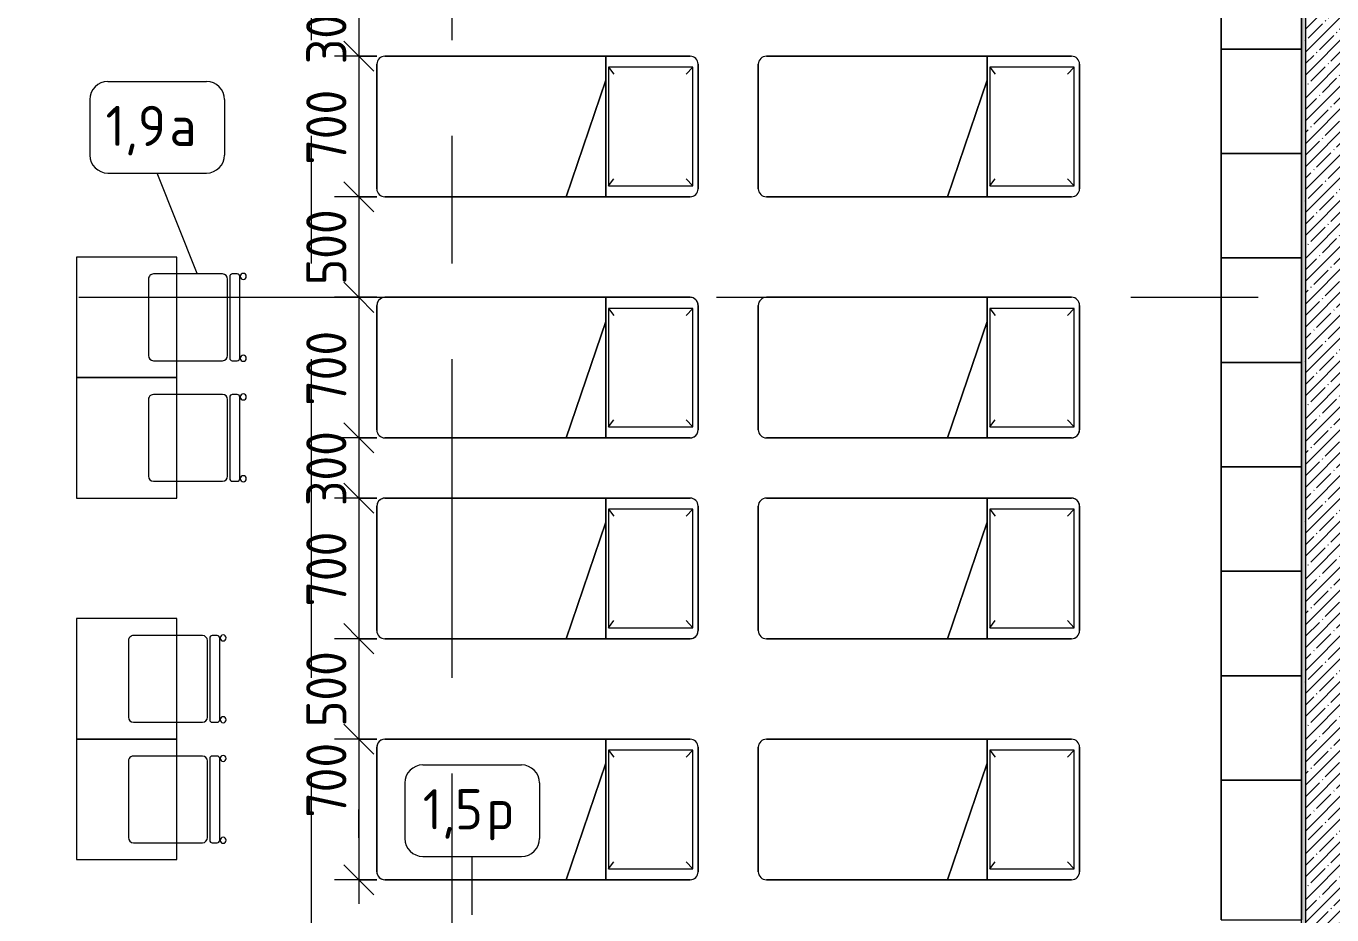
# Model space of a CAD drawing. Header units: millimetres. Extents: x 35840 to 252964, y -8553 to 29000.
# Drawn here: x 59038 to 65541, y 525 to 4950 of the extents above; entities that cross this region are included whole.
import ezdxf

# ---------------------------------------------------------------- set-up
doc = ezdxf.new("R2010")
doc.units = ezdxf.units.MM
doc.linetypes.add('Осевая', pattern=[3175, 635, -476.25, 1587.5, -476.25])
for name, color, linetype, lineweight in [('A-ANNO-DIMS', 7, 'Continuous', 9), ('A-ANNO-DIMS-100', 7, 'Continuous', 9), ('A-WALL', 7, 'Continuous', 9), ('I-FURN-IDEN', 7, 'Continuous', 9), ('I-WALL', 7, 'Continuous', 9), ('Оси', 7, 'Continuous', 9), ('Оси-2', 7, 'Осевая', 9)]:
    doc.layers.add(name, color=color, linetype=linetype, lineweight=lineweight)
for name, color, linetype, lineweight, true_color in [('A-WALL-1', 9, 'Continuous', 9, 0x808080), ('A-WALL-FNSH-1', 9, 'Continuous', 9, 0x808080), ('I-FURN-1', 9, 'Continuous', 9, 0x808080)]:
    doc.layers.add(name, color=color, linetype=linetype, lineweight=lineweight, true_color=true_color)
doc.styles.add('GOST Common', font='GOST_Common.ttf', dxfattribs={"height": 200})
doc.styles.add('ISOCPEUR_1', font='isocpeur.ttf', dxfattribs={"width": 0.9, "height": 200})
doc.dimstyles.new('ISO-2_0_0_9К_Средний_округл2', dxfattribs={"dimscale": 304.8, "dimtxt": 199.196235, "dimasz": 0.492126, "dimexe": 0.393701, "dimexo": 0, "dimgap": 0, "dimtad": 1, "dimdec": 0, "dimrnd": 10, "dimzin": 0, "dimdsep": 46, "dimtxsty": 'ISOCPEUR_1', "dimblk1": 'OBLIQUE', "dimblk2": 'OBLIQUE', "dimsah": 1, "dimcen": 0.09, "dimdle": 0.393701, "dimazin": 0, "dimtfac": 1, "dimtdec": 4, "dimtix": 1, "dimtmove": 0, "dimatfit": 3, "dimfxl": 1, "dimtvp": 1, "dimtolj": 1, "dimtzin": 0, "dimarcsym": 2})
doc.dimstyles.new('ISO-2_0_0_9К_Средний_округл2_1', dxfattribs={"dimscale": 304.8, "dimtxt": 199.196235, "dimasz": 0.492126, "dimexe": 0.393701, "dimexo": 0, "dimgap": 0, "dimtad": 1, "dimdec": 0, "dimrnd": 10, "dimzin": 0, "dimdsep": 46, "dimtxsty": 'ISOCPEUR_1', "dimblk1": 'OBLIQUE', "dimblk2": 'OBLIQUE', "dimsah": 1, "dimcen": 0.09, "dimdle": 0.393701, "dimazin": 0, "dimtfac": 1, "dimtdec": 4, "dimtix": 1, "dimtmove": 1, "dimatfit": 3, "dimfxl": 1, "dimtvp": 1, "dimtolj": 1, "dimtzin": 0, "dimarcsym": 2})

# ---------------------------------------------------------------- blocks, each defined once
blk = doc.blocks.new('Стол базовый прямоугольный - 1_7а-25476368-План расстановки мебели и оборудования 1 этажа в осях 12-23')
at = {"layer": 'I-FURN-1'}
for p, q in [((250, 300), (-250, 300)), ((-250, 300), (-250, -300)), ((250, -300), (250, 300)), ((-250, -300), (250, -300))]:
    blk.add_line(p, q, dxfattribs=at)
blk = doc.blocks.new('Стул Breuer - 1_9а-V93-План расстановки мебели и оборудования 1 этажа в осях 12-23')
at = {"layer": 'I-FURN-1'}
for p, q in [((-215.9, 215.9), (-215.9, 100)), ((190.5, 241.3), (-190.5, 241.3)), ((215.9, 100), (215.9, 215.9)), ((-215.9, 100), (-215.9, -127)), ((215.9, -127), (215.9, 100)), ((-215.9, -176.2), (-215.9, -200.8)), ((203.2, -163.5), (-203.2, -163.5)), ((-190.5, -152.4), (190.5, -152.4)), ((215.9, -200.8), (215.9, -176.2)), ((-203.2, -213.5), (203.2, -213.5))]:
    blk.add_line(p, q, dxfattribs=at)
for centre, radius, start, end in [((-190.5, 215.9), 25.4, 90, 180), ((190.5, 215.9), 25.4, 0, 90), ((-190.5, -127), 25.4, 180, 270), ((190.5, -127), 25.4, 270, 360), ((-203.2, -176.2), 12.7, 90, 180), ((203.2, -176.2), 12.7, 360, 90), ((-203.5, -230.6), 15.1, 360, 180), ((-203.5, -230.6), 15.1, 180, 360), ((-203.2, -200.8), 12.7, 180, 270), ((203.7, -230.6), 15.1, 360, 180), ((203.7, -230.6), 15.1, 180, 360), ((203.2, -200.8), 12.7, 270, 360)]:
    blk.add_arc(centre, radius, start, end, dxfattribs=at)
blk = doc.blocks.new('Стул Breuer - 1_9а-V94-План расстановки мебели и оборудования 1 этажа в осях 12-23')
at = {"layer": 'I-FURN-1'}
for p, q in [((-215.9, 215.9), (-215.9, 100)), ((190.5, 241.3), (-190.5, 241.3)), ((215.9, 100), (215.9, 215.9)), ((-215.9, 100), (-215.9, -127)), ((215.9, -127), (215.9, 100)), ((-215.9, -176.2), (-215.9, -200.8)), ((203.2, -163.5), (-203.2, -163.5)), ((-190.5, -152.4), (190.5, -152.4)), ((215.9, -200.8), (215.9, -176.2)), ((-203.2, -213.5), (203.2, -213.5))]:
    blk.add_line(p, q, dxfattribs=at)
for centre, radius, start, end in [((-190.5, 215.9), 25.4, 90, 180), ((190.5, 215.9), 25.4, 60, 90), ((190.5, 215.9), 25.4, 0, 60), ((-190.5, -127), 25.4, 180, 270), ((190.5, -127), 25.4, 270, 360), ((-203.2, -176.2), 12.7, 90, 180), ((203.2, -176.2), 12.7, 360, 90), ((-203.5, -230.6), 15.1, 360, 180), ((-203.5, -230.6), 15.1, 180, 360), ((-203.2, -200.8), 12.7, 180, 270), ((203.7, -230.6), 15.1, 360, 180), ((203.7, -230.6), 15.1, 180, 360), ((203.2, -200.8), 12.7, 270, 360)]:
    blk.add_arc(centre, radius, start, end, dxfattribs=at)
blk = doc.blocks.new('Стул Breuer - 1_9а-V68-План расстановки мебели и оборудования 1 этажа в осях 12-23')
at = {"layer": 'I-FURN-1'}
for p, q in [((-215.9, 215.9), (-215.9, 0)), ((190.5, 241.3), (-190.5, 241.3)), ((215.9, 0), (215.9, 215.9)), ((-215.9, 0), (-215.9, -127)), ((215.9, -127), (215.9, 0)), ((-215.9, -176.2), (-215.9, -200.8)), ((203.2, -163.5), (-203.2, -163.5)), ((-190.5, -152.4), (190.5, -152.4)), ((215.9, -200.8), (215.9, -176.2)), ((-203.2, -213.5), (203.2, -213.5))]:
    blk.add_line(p, q, dxfattribs=at)
for centre, radius, start, end in [((-190.5, 215.9), 25.4, 90, 180), ((190.5, 215.9), 25.4, 0, 90), ((-190.5, -127), 25.4, 180, 270), ((190.5, -127), 25.4, 270, 360), ((-203.2, -176.2), 12.7, 90, 180), ((203.2, -176.2), 12.7, 360, 90), ((-203.5, -230.6), 15.1, 360, 180), ((-203.5, -230.6), 15.1, 180, 360), ((-203.2, -200.8), 12.7, 180, 270), ((203.7, -230.6), 15.1, 360, 180), ((203.7, -230.6), 15.1, 180, 360), ((203.2, -200.8), 12.7, 270, 360)]:
    blk.add_arc(centre, radius, start, end, dxfattribs=at)
blk = doc.blocks.new('Стул Breuer - 1_9а-V82-План расстановки мебели и оборудования 1 этажа в осях 12-23')
at = {"layer": 'I-FURN-1'}
for p, q in [((-215.9, 215.9), (-215.9, 0)), ((190.5, 241.3), (-190.5, 241.3)), ((215.9, 0), (215.9, 215.9)), ((-215.9, 0), (-215.9, -127)), ((215.9, -127), (215.9, 0)), ((-215.9, -176.2), (-215.9, -200.8)), ((203.2, -163.5), (-203.2, -163.5)), ((-190.5, -152.4), (190.5, -152.4)), ((215.9, -200.8), (215.9, -176.2)), ((-203.2, -213.5), (203.2, -213.5))]:
    blk.add_line(p, q, dxfattribs=at)
for centre, radius, start, end in [((-190.5, 215.9), 25.4, 90, 180), ((190.5, 215.9), 25.4, 30, 90), ((190.5, 215.9), 25.4, 0, 30), ((-190.5, -127), 25.4, 180, 270), ((190.5, -127), 25.4, 270, 360), ((-203.2, -176.2), 12.7, 90, 180), ((203.2, -176.2), 12.7, 360, 90), ((-203.5, -230.6), 15.1, 360, 180), ((-203.5, -230.6), 15.1, 180, 360), ((-203.2, -200.8), 12.7, 180, 270), ((203.7, -230.6), 15.1, 360, 180), ((203.7, -230.6), 15.1, 180, 360), ((203.2, -200.8), 12.7, 270, 360)]:
    blk.add_arc(centre, radius, start, end, dxfattribs=at)
blk = doc.blocks.new('Bed - Small Sizes - 1_44-V107-План расстановки мебели и оборудования 1 этажа в осях 12-23')
at = {"layer": 'I-FURN-1'}
for p, q in [((287.3, 0), (-332.7, 0)), ((-332.7, 0), (287.3, 0)), ((287.3, 0), (-332.7, 0)), ((-332.7, 0), (287.3, 0)), ((-372.7, -40), (-372.7, -460)), ((-372.7, -460), (-372.7, -40)), ((-372.7, -40), (-372.7, -460)), ((-372.7, -460), (-372.7, -40)), ((-317.5, -26.2), (-282.7, -60)), ((272.5, -26.2), (-317.5, -26.2)), ((-317.5, -26.2), (-317.5, -446.2)), ((272.5, -26.2), (-317.5, -26.2)), ((-317.5, -26.2), (-317.5, -446.2)), ((272.5, -26.2), (237.3, -60)), ((272.5, -446.2), (272.5, -26.2)), ((272.5, -446.2), (272.5, -26.2)), ((327.3, -460), (327.3, -40)), ((327.3, -40), (327.3, -460)), ((327.3, -657.7), (327.3, -40)), ((327.3, -40), (327.3, -657.7)), ((-317.5, -446.2), (-282.7, -420)), ((-317.5, -446.2), (272.5, -446.2)), ((-317.5, -446.2), (272.5, -446.2)), ((272.5, -446.2), (237.3, -420)), ((-372.7, -460), (-252.7, -460)), ((-252.7, -460), (-372.7, -460)), ((-372.7, -460), (-372.7, -1560)), ((-372.7, -1560), (-372.7, -460)), ((-372.7, -460), (-252.7, -460)), ((-252.7, -460), (327.3, -460)), ((327.3, -460), (-252.7, -460)), ((327.3, -460), (-252.7, -460)), ((-252.7, -460), (327.3, -657.7)), ((327.3, -657.7), (-252.7, -460)), ((-252.7, -460), (327.3, -460)), ((-252.7, -460), (327.3, -657.7)), ((-252.7, -460), (327.3, -460)), ((327.3, -657.7), (327.3, -460)), ((327.3, -460), (327.3, -657.7)), ((327.3, -1560), (327.3, -657.7)), ((327.3, -657.7), (327.3, -1560)), ((-332.7, -1600), (287.3, -1600)), ((287.3, -1600), (-332.7, -1600))]:
    blk.add_line(p, q, dxfattribs=at)
for centre, start, end in [((-332.7, -40), 90, 180), ((-332.7, -40), 90, 105), ((287.3, -40), 360, 90), ((287.3, -40), 0, 90), ((-332.7, -40), 90, 180), ((-332.7, -40), 90, 180), ((-332.7, -40), 165, 180), ((-332.7, -40), 150, 165), ((-332.7, -40), 135, 150), ((-332.7, -40), 120, 135), ((-332.7, -40), 105, 120), ((287.3, -40), 30, 90), ((287.3, -40), 0, 90), ((287.3, -40), 15, 30), ((287.3, -40), 360, 15), ((-332.7, -1560), 180, 270), ((-332.7, -1560), 180, 195), ((287.3, -1560), 270, 0), ((287.3, -1560), 270, 0), ((-332.7, -1560), 195, 270)]:
    blk.add_arc(centre, 40, start, end, dxfattribs=at)
blk = doc.blocks.new('Bed - Small Sizes - 1_44-V99-План расстановки мебели и оборудования 1 этажа в осях 12-23')
at = {"layer": 'I-FURN-1'}
for p, q in [((287.3, 0), (-332.7, 0)), ((-332.7, 0), (287.3, 0)), ((287.3, 0), (-332.7, 0)), ((-332.7, 0), (287.3, 0)), ((-372.7, -40), (-372.7, -460)), ((-372.7, -460), (-372.7, -40)), ((-372.7, -40), (-372.7, -460)), ((-372.7, -460), (-372.7, -40)), ((-317.5, -26.2), (-282.7, -60)), ((272.5, -26.2), (-317.5, -26.2)), ((-317.5, -26.2), (-317.5, -446.2)), ((272.5, -26.2), (-317.5, -26.2)), ((-317.5, -26.2), (-317.5, -446.2)), ((272.5, -26.2), (237.3, -60)), ((272.5, -446.2), (272.5, -26.2)), ((272.5, -446.2), (272.5, -26.2)), ((327.3, -460), (327.3, -40)), ((327.3, -40), (327.3, -460)), ((327.3, -657.7), (327.3, -40)), ((327.3, -40), (327.3, -657.7)), ((-317.5, -446.2), (-282.7, -420)), ((-317.5, -446.2), (272.5, -446.2)), ((-317.5, -446.2), (272.5, -446.2)), ((272.5, -446.2), (237.3, -420)), ((-372.7, -460), (-252.7, -460)), ((-252.7, -460), (-372.7, -460)), ((-372.7, -460), (-372.7, -1560)), ((-372.7, -1560), (-372.7, -460)), ((-372.7, -460), (-252.7, -460)), ((-252.7, -460), (327.3, -460)), ((327.3, -460), (-252.7, -460)), ((327.3, -460), (-252.7, -460)), ((-252.7, -460), (327.3, -657.7)), ((327.3, -657.7), (-252.7, -460)), ((-252.7, -460), (327.3, -460)), ((-252.7, -460), (327.3, -657.7)), ((-252.7, -460), (327.3, -460)), ((327.3, -657.7), (327.3, -460)), ((327.3, -460), (327.3, -657.7)), ((327.3, -1560), (327.3, -657.7)), ((327.3, -657.7), (327.3, -1560)), ((-332.7, -1600), (287.3, -1600)), ((287.3, -1600), (-332.7, -1600))]:
    blk.add_line(p, q, dxfattribs=at)
for centre, start, end in [((-332.7, -40), 90, 180), ((-332.7, -40), 90, 180), ((287.3, -40), 360, 90), ((287.3, -40), 0, 90), ((-332.7, -40), 90, 180), ((-332.7, -40), 90, 180), ((287.3, -40), 360, 90), ((287.3, -40), 0, 90), ((-332.7, -1560), 180, 270), ((-332.7, -1560), 180, 270), ((287.3, -1560), 270, 0), ((287.3, -1560), 270, 0)]:
    blk.add_arc(centre, 40, start, end, dxfattribs=at)
blk = doc.blocks.new('Bed - Small Sizes - 1_44-V109-План расстановки мебели и оборудования 1 этажа в осях 12-23')
at = {"layer": 'I-FURN-1'}
for p, q in [((287.3, 0), (-332.7, 0)), ((-332.7, 0), (287.3, 0)), ((287.3, 0), (-332.7, 0)), ((-332.7, 0), (287.3, 0)), ((-372.7, -40), (-372.7, -460)), ((-372.7, -460), (-372.7, -40)), ((-372.7, -40), (-372.7, -460)), ((-372.7, -460), (-372.7, -40)), ((-317.5, -26.2), (-282.7, -60)), ((272.5, -26.2), (-317.5, -26.2)), ((-317.5, -26.2), (-317.5, -446.2)), ((272.5, -26.2), (-317.5, -26.2)), ((-317.5, -26.2), (-317.5, -446.2)), ((272.5, -26.2), (237.3, -60)), ((272.5, -446.2), (272.5, -26.2)), ((272.5, -446.2), (272.5, -26.2)), ((327.3, -460), (327.3, -40)), ((327.3, -40), (327.3, -460)), ((327.3, -657.7), (327.3, -40)), ((327.3, -40), (327.3, -657.7)), ((-317.5, -446.2), (-282.7, -420)), ((-317.5, -446.2), (272.5, -446.2)), ((-317.5, -446.2), (272.5, -446.2)), ((272.5, -446.2), (237.3, -420)), ((-372.7, -460), (-252.7, -460)), ((-252.7, -460), (-372.7, -460)), ((-372.7, -460), (-372.7, -1560)), ((-372.7, -1560), (-372.7, -460)), ((-372.7, -460), (-252.7, -460)), ((-252.7, -460), (327.3, -460)), ((327.3, -460), (-252.7, -460)), ((327.3, -460), (-252.7, -460)), ((-252.7, -460), (327.3, -657.7)), ((327.3, -657.7), (-252.7, -460)), ((-252.7, -460), (327.3, -460)), ((-252.7, -460), (327.3, -657.7)), ((-252.7, -460), (327.3, -460)), ((327.3, -657.7), (327.3, -460)), ((327.3, -460), (327.3, -657.7)), ((327.3, -1560), (327.3, -657.7)), ((327.3, -657.7), (327.3, -1560)), ((-332.7, -1600), (287.3, -1600)), ((287.3, -1600), (-332.7, -1600))]:
    blk.add_line(p, q, dxfattribs=at)
for centre, start, end in [((-332.7, -40), 90, 180), ((-332.7, -40), 90, 180), ((287.3, -40), 360, 90), ((287.3, -40), 0, 90), ((-332.7, -40), 90, 180), ((-332.7, -40), 90, 180), ((287.3, -40), 30, 90), ((287.3, -40), 0, 90), ((287.3, -40), 360, 30), ((-332.7, -1560), 180, 270), ((-332.7, -1560), 180, 195), ((287.3, -1560), 270, 0), ((287.3, -1560), 270, 0), ((-332.7, -1560), 195, 270)]:
    blk.add_arc(centre, 40, start, end, dxfattribs=at)
blk = doc.blocks.new('Bed - Small Sizes - 1_44-V110-План расстановки мебели и оборудования 1 этажа в осях 12-23')
at = {"layer": 'I-FURN-1'}
for p, q in [((287.3, 0), (-332.7, 0)), ((-332.7, 0), (287.3, 0)), ((287.3, 0), (-332.7, 0)), ((-332.7, 0), (287.3, 0)), ((-372.7, -40), (-372.7, -460)), ((-372.7, -460), (-372.7, -40)), ((-372.7, -40), (-372.7, -460)), ((-372.7, -460), (-372.7, -40)), ((-317.5, -26.2), (-282.7, -60)), ((272.5, -26.2), (-317.5, -26.2)), ((-317.5, -26.2), (-317.5, -446.2)), ((272.5, -26.2), (-317.5, -26.2)), ((-317.5, -26.2), (-317.5, -446.2)), ((272.5, -26.2), (237.3, -60)), ((272.5, -446.2), (272.5, -26.2)), ((272.5, -446.2), (272.5, -26.2)), ((327.3, -460), (327.3, -40)), ((327.3, -40), (327.3, -460)), ((327.3, -657.7), (327.3, -40)), ((327.3, -40), (327.3, -657.7)), ((-317.5, -446.2), (-282.7, -420)), ((-317.5, -446.2), (272.5, -446.2)), ((-317.5, -446.2), (272.5, -446.2)), ((272.5, -446.2), (237.3, -420)), ((-372.7, -460), (-252.7, -460)), ((-252.7, -460), (-372.7, -460)), ((-372.7, -460), (-372.7, -1560)), ((-372.7, -1560), (-372.7, -460)), ((-372.7, -460), (-252.7, -460)), ((-252.7, -460), (327.3, -460)), ((327.3, -460), (-252.7, -460)), ((327.3, -460), (-252.7, -460)), ((-252.7, -460), (327.3, -657.7)), ((327.3, -657.7), (-252.7, -460)), ((-252.7, -460), (327.3, -460)), ((-252.7, -460), (327.3, -657.7)), ((-252.7, -460), (327.3, -460)), ((327.3, -657.7), (327.3, -460)), ((327.3, -460), (327.3, -657.7)), ((327.3, -1560), (327.3, -657.7)), ((327.3, -657.7), (327.3, -1560)), ((-332.7, -1600), (287.3, -1600)), ((287.3, -1600), (-332.7, -1600))]:
    blk.add_line(p, q, dxfattribs=at)
for centre, start, end in [((-332.7, -40), 90, 180), ((-332.7, -40), 90, 180), ((287.3, -40), 360, 90), ((287.3, -40), 0, 90), ((-332.7, -40), 90, 180), ((-332.7, -40), 90, 180), ((287.3, -40), 360, 90), ((287.3, -40), 0, 90), ((-332.7, -1560), 180, 270), ((-332.7, -1560), 180, 240), ((287.3, -1560), 270, 0), ((287.3, -1560), 285, 0), ((-332.7, -1560), 240, 270), ((287.3, -1560), 270, 285)]:
    blk.add_arc(centre, 40, start, end, dxfattribs=at)
blk = doc.blocks.new('Bed - Small Sizes - 1_44-V111-План расстановки мебели и оборудования 1 этажа в осях 12-23')
at = {"layer": 'I-FURN-1'}
for p, q in [((287.3, 0), (-332.7, 0)), ((-332.7, 0), (287.3, 0)), ((287.3, 0), (-332.7, 0)), ((-332.7, 0), (287.3, 0)), ((-372.7, -40), (-372.7, -460)), ((-372.7, -460), (-372.7, -40)), ((-372.7, -40), (-372.7, -460)), ((-372.7, -460), (-372.7, -40)), ((-317.5, -26.2), (-282.7, -60)), ((272.5, -26.2), (-317.5, -26.2)), ((-317.5, -26.2), (-317.5, -446.2)), ((272.5, -26.2), (-317.5, -26.2)), ((-317.5, -26.2), (-317.5, -446.2)), ((272.5, -26.2), (237.3, -60)), ((272.5, -446.2), (272.5, -26.2)), ((272.5, -446.2), (272.5, -26.2)), ((327.3, -460), (327.3, -40)), ((327.3, -40), (327.3, -460)), ((327.3, -657.7), (327.3, -40)), ((327.3, -40), (327.3, -657.7)), ((-317.5, -446.2), (-282.7, -420)), ((-317.5, -446.2), (272.5, -446.2)), ((-317.5, -446.2), (272.5, -446.2)), ((272.5, -446.2), (237.3, -420)), ((-372.7, -460), (-252.7, -460)), ((-252.7, -460), (-372.7, -460)), ((-372.7, -460), (-372.7, -1560)), ((-372.7, -1560), (-372.7, -460)), ((-372.7, -460), (-252.7, -460)), ((-252.7, -460), (327.3, -460)), ((327.3, -460), (-252.7, -460)), ((327.3, -460), (-252.7, -460)), ((-252.7, -460), (327.3, -657.7)), ((327.3, -657.7), (-252.7, -460)), ((-252.7, -460), (327.3, -460)), ((-252.7, -460), (327.3, -657.7)), ((-252.7, -460), (327.3, -460)), ((327.3, -657.7), (327.3, -460)), ((327.3, -460), (327.3, -657.7)), ((327.3, -1560), (327.3, -657.7)), ((327.3, -657.7), (327.3, -1560)), ((-332.7, -1600), (287.3, -1600)), ((287.3, -1600), (-332.7, -1600))]:
    blk.add_line(p, q, dxfattribs=at)
for centre, start, end in [((-332.7, -40), 90, 180), ((-332.7, -40), 90, 180), ((287.3, -40), 360, 90), ((287.3, -40), 0, 90), ((-332.7, -40), 90, 180), ((-332.7, -40), 90, 180), ((287.3, -40), 30, 90), ((287.3, -40), 0, 90), ((287.3, -40), 360, 30), ((-332.7, -1560), 180, 270), ((-332.7, -1560), 180, 270), ((287.3, -1560), 270, 0), ((287.3, -1560), 270, 0)]:
    blk.add_arc(centre, 40, start, end, dxfattribs=at)
blk = doc.blocks.new('Bed - Small Sizes - 1_44-V113-План расстановки мебели и оборудования 1 этажа в осях 12-23')
at = {"layer": 'I-FURN-1'}
for p, q in [((287.3, 0), (-332.7, 0)), ((-332.7, 0), (287.3, 0)), ((287.3, 0), (-332.7, 0)), ((-332.7, 0), (287.3, 0)), ((-372.7, -40), (-372.7, -460)), ((-372.7, -460), (-372.7, -40)), ((-372.7, -40), (-372.7, -460)), ((-372.7, -460), (-372.7, -40)), ((-317.5, -26.2), (-282.7, -60)), ((272.5, -26.2), (-317.5, -26.2)), ((-317.5, -26.2), (-317.5, -446.2)), ((272.5, -26.2), (-317.5, -26.2)), ((-317.5, -26.2), (-317.5, -446.2)), ((272.5, -26.2), (237.3, -60)), ((272.5, -446.2), (272.5, -26.2)), ((272.5, -446.2), (272.5, -26.2)), ((327.3, -460), (327.3, -40)), ((327.3, -40), (327.3, -460)), ((327.3, -657.7), (327.3, -40)), ((327.3, -40), (327.3, -657.7)), ((-317.5, -446.2), (-282.7, -420)), ((-317.5, -446.2), (272.5, -446.2)), ((-317.5, -446.2), (272.5, -446.2)), ((272.5, -446.2), (237.3, -420)), ((-372.7, -460), (-252.7, -460)), ((-252.7, -460), (-372.7, -460)), ((-372.7, -460), (-372.7, -1560)), ((-372.7, -1560), (-372.7, -460)), ((-372.7, -460), (-252.7, -460)), ((-252.7, -460), (327.3, -460)), ((327.3, -460), (-252.7, -460)), ((327.3, -460), (-252.7, -460)), ((-252.7, -460), (327.3, -657.7)), ((327.3, -657.7), (-252.7, -460)), ((-252.7, -460), (327.3, -460)), ((-252.7, -460), (327.3, -657.7)), ((-252.7, -460), (327.3, -460)), ((327.3, -657.7), (327.3, -460)), ((327.3, -460), (327.3, -657.7)), ((327.3, -1560), (327.3, -657.7)), ((327.3, -657.7), (327.3, -1560)), ((-332.7, -1600), (287.3, -1600)), ((287.3, -1600), (-332.7, -1600))]:
    blk.add_line(p, q, dxfattribs=at)
for centre, start, end in [((-332.7, -40), 90, 180), ((-332.7, -40), 90, 105), ((287.3, -40), 360, 90), ((287.3, -40), 0, 90), ((-332.7, -40), 90, 180), ((-332.7, -40), 90, 180), ((-332.7, -40), 165, 180), ((-332.7, -40), 105, 165), ((287.3, -40), 360, 90), ((287.3, -40), 0, 90), ((-332.7, -1560), 180, 270), ((-332.7, -1560), 180, 270), ((287.3, -1560), 270, 0), ((287.3, -1560), 270, 0)]:
    blk.add_arc(centre, 40, start, end, dxfattribs=at)
blk = doc.blocks.new('шкаф 1_112 - шкаф 1_112-V266-План расстановки мебели и оборудования 1 этажа в осях 12-23')
at = {"layer": 'I-FURN-1'}
for p, q in [((-400, 6070), (-400, 0.4)), ((0, 6070), (-400, 6070)), ((0, 6070), (-400, 6070)), ((-400, 6070), (-400, 5375)), ((-400, 5375), (-400, 6070)), ((-400, 6070), (0, 6070)), ((0, 0.4), (0, 6070)), ((0, 5375), (0, 6070)), ((0, 6070), (0, 5375)), ((-400, 5375), (0, 5375)), ((0, 5375), (-400, 5375)), ((-400, 5375), (-400, 4855)), ((-400, 4855), (-400, 5375)), ((-400, 5375), (0, 5375)), ((-400, 5375), (0, 5375)), ((0, 5375), (-400, 5375)), ((0, 4855), (0, 5375)), ((0, 5375), (0, 4855)), ((-400, 4855), (0, 4855)), ((-400, 4855), (0, 4855)), ((0, 4855), (-400, 4855)), ((0, 4855), (-400, 4855)), ((-400, 4855), (-400, 4335)), ((-400, 4335), (-400, 4855)), ((-400, 4855), (0, 4855)), ((0, 4335), (0, 4855)), ((0, 4855), (0, 4335)), ((-400, 4335), (0, 4335)), ((0, 4335), (-400, 4335)), ((-400, 4335), (-400, 3815)), ((-400, 3815), (-400, 4335)), ((-400, 4335), (0, 4335)), ((-400, 4335), (0, 4335)), ((0, 4335), (-400, 4335)), ((0, 3815), (0, 4335)), ((0, 4335), (0, 3815)), ((-400, 3815), (0, 3815)), ((-400, 3815), (0, 3815)), ((0, 3815), (-400, 3815)), ((0, 3815), (-400, 3815)), ((-400, 3815), (-400, 3295)), ((-400, 3295), (-400, 3815)), ((-400, 3815), (0, 3815)), ((0, 3295), (0, 3815)), ((0, 3815), (0, 3295)), ((0, 3295), (-400, 3295)), ((0, 3295), (-400, 3295)), ((-400, 3295), (-400, 2775)), ((-400, 2775), (-400, 3295)), ((-400, 3295), (0, 3295)), ((-400, 3295), (0, 3295)), ((0, 3295), (-400, 3295)), ((0, 2775), (0, 3295)), ((0, 3295), (0, 2775)), ((0, 2775), (-400, 2775)), ((-400, 2775), (0, 2775)), ((0, 2775), (-400, 2775)), ((0, 2775), (-400, 2775)), ((-400, 2775), (-400, 2255)), ((-400, 2255), (-400, 2775)), ((-400, 2775), (0, 2775)), ((0, 2255), (0, 2775)), ((0, 2775), (0, 2255)), ((0, 2255), (-400, 2255)), ((0, 2255), (-400, 2255)), ((-400, 2255), (-400, 1735)), ((-400, 1735), (-400, 2255)), ((-400, 2255), (0, 2255)), ((-400, 2255), (0, 2255)), ((0, 2255), (-400, 2255)), ((0, 1735), (0, 2255)), ((0, 2255), (0, 1735)), ((0, 1735), (-400, 1735)), ((-400, 1735), (0, 1735)), ((0, 1735), (-400, 1735)), ((0, 1735), (-400, 1735)), ((-400, 1735), (-400, 1215)), ((-400, 1215), (-400, 1735)), ((-400, 1735), (0, 1735)), ((0, 1215), (0, 1735)), ((0, 1735), (0, 1215)), ((0, 1215), (-400, 1215)), ((0, 1215), (-400, 1215)), ((-400, 1215), (-400, 695)), ((-400, 695), (-400, 1215)), ((-400, 1215), (0, 1215)), ((-400, 1215), (0, 1215)), ((0, 1215), (-400, 1215)), ((0, 695), (0, 1215)), ((0, 1215), (0, 695)), ((0, 695), (-400, 695)), ((-400, 695), (0, 695)), ((0, 695), (-400, 695)), ((0, 695), (-400, 695)), ((-400, 695), (-400, 0)), ((-400, 0.4), (-400, 695)), ((-400, 695), (0, 695)), ((0, 0), (0, 695)), ((0, 695), (0, 0.4)), ((-400, 0), (0, 0))]:
    blk.add_line(p, q, dxfattribs=at)
blk = doc.blocks.new('Марка_Мебель - В прямоуг_Balcon_Марка-25523697-План расстановки мебели и оборудования 1 этажа в осях 12-23')
at = {"layer": 'I-FURN-IDEN'}
for p, q in [((-2.455, 2.278), (2.455, 2.278)), ((-3.355, 1.378), (-3.355, -1.384)), ((3.355, 1.378), (3.355, -1.378)), ((-2.461, -2.278), (2.455, -2.278))]:
    blk.add_line(p, q, dxfattribs=at)
for centre, radius, start, end in [((-2.455, 1.378), 0.9, 90, 180), ((2.455, 1.378), 0.9, 0, 90), ((-2.461, -1.384), 0.893, 180, 270), ((2.455, -1.378), 0.9, 270, 0)]:
    blk.add_arc(centre, radius, start, end, dxfattribs=at)
blk = doc.blocks.new('DIMBLOCK76-План расстановки мебели и оборудования 1 этажа в осях 12-23')
at = {"layer": 'A-ANNO-DIMS-100', "lineweight": 20}
for p, q in [((60694.7, 5099.8), (60619.7, 5174.8)), ((60694.7, 5099.8), (60769.7, 5024.8)), ((60694.7, 4800.1), (60619.7, 4875.1)), ((60694.7, 4800.1), (60769.7, 4725.1))]:
    blk.add_line(p, q, dxfattribs=at)
at = {"layer": 'A-ANNO-DIMS-100'}
for p, q in [((60784.9, 5099.8), (60574.7, 5099.8)), ((60694.7, 5099.8), (60694.7, 4800.1)), ((60694.7, 5099.8), (60784.9, 5099.8)), ((60784.9, 4800.1), (60574.7, 4800.1)), ((60694.7, 4800.1), (60784.9, 4800.1))]:
    blk.add_line(p, q, dxfattribs=at)
at = {"layer": 'A-ANNO-DIMS-100', "color": 0, "insert": (60433.4, 4760.3), "char_height": 200, "width": 455.087, "attachment_point": 1, "rotation": 90, "line_spacing_factor": 1.149209, "style": 'ISOCPEUR_1'}
blk.add_mtext('300', dxfattribs=at)
blk = doc.blocks.new('_Oblique')
at = {"color": 0, "linetype": 'ByBlock', "lineweight": -2}
blk.add_line((-0.5, -0.5), (0.5, 0.5), dxfattribs=at)
blk = doc.blocks.new('DIMBLOCK77-План расстановки мебели и оборудования 1 этажа в осях 12-23')
at = {"layer": 'A-ANNO-DIMS-100', "lineweight": 20}
for p, q in [((60694.7, 4800.1), (60619.7, 4875.1)), ((60694.7, 4800.1), (60769.7, 4725.1)), ((60694.7, 4100.1), (60619.7, 4175.1)), ((60694.7, 4100.1), (60769.7, 4025.1))]:
    blk.add_line(p, q, dxfattribs=at)
at = {"layer": 'A-ANNO-DIMS-100'}
for p, q in [((60784.9, 4800.1), (60574.7, 4800.1)), ((60694.7, 4800.1), (60694.7, 4100.1)), ((60694.7, 4800.1), (60784.9, 4800.1)), ((60784.9, 4100.1), (60574.7, 4100.1)), ((60694.7, 4100.1), (60784.9, 4100.1))]:
    blk.add_line(p, q, dxfattribs=at)
at = {"layer": 'A-ANNO-DIMS-100', "color": 0, "insert": (60433.4, 4260.5), "char_height": 200, "width": 455.087, "attachment_point": 1, "rotation": 90, "line_spacing_factor": 1.149209, "style": 'ISOCPEUR_1'}
blk.add_mtext('700', dxfattribs=at)
blk = doc.blocks.new('DIMBLOCK78-План расстановки мебели и оборудования 1 этажа в осях 12-23')
at = {"layer": 'A-ANNO-DIMS-100', "lineweight": 20}
for p, q in [((60694.7, 4100.1), (60619.7, 4175.1)), ((60694.7, 4100.1), (60769.7, 4025.1)), ((60694.7, 3599.7), (60619.7, 3674.7)), ((60694.7, 3599.7), (60769.7, 3524.7))]:
    blk.add_line(p, q, dxfattribs=at)
at = {"layer": 'A-ANNO-DIMS-100'}
for p, q in [((60784.9, 4100.1), (60574.7, 4100.1)), ((60694.7, 4100.1), (60694.7, 3599.7)), ((60694.7, 4100.1), (60784.9, 4100.1)), ((60784.9, 3599.7), (60574.7, 3599.7)), ((60694.7, 3599.7), (60784.9, 3599.7))]:
    blk.add_line(p, q, dxfattribs=at)
at = {"layer": 'A-ANNO-DIMS-100', "color": 0, "insert": (60433.4, 3660.3), "char_height": 200, "width": 455.087, "attachment_point": 1, "rotation": 90, "line_spacing_factor": 1.149209, "style": 'ISOCPEUR_1'}
blk.add_mtext('500', dxfattribs=at)
blk = doc.blocks.new('DIMBLOCK79-План расстановки мебели и оборудования 1 этажа в осях 12-23')
at = {"layer": 'A-ANNO-DIMS-100', "lineweight": 20}
for p, q in [((60694.7, 3599.7), (60619.7, 3674.7)), ((60694.7, 3599.7), (60769.7, 3524.7)), ((60694.7, 2899.7), (60619.7, 2974.7)), ((60694.7, 2899.7), (60769.7, 2824.7))]:
    blk.add_line(p, q, dxfattribs=at)
at = {"layer": 'A-ANNO-DIMS-100'}
for p, q in [((60784.9, 3599.7), (60574.7, 3599.7)), ((60694.7, 3599.7), (60694.7, 2899.7)), ((60694.7, 3599.7), (60784.9, 3599.7)), ((60784.9, 2899.7), (60574.7, 2899.7)), ((60694.7, 2899.7), (60784.9, 2899.7))]:
    blk.add_line(p, q, dxfattribs=at)
at = {"layer": 'A-ANNO-DIMS-100', "color": 0, "insert": (60433.4, 3060.1), "char_height": 200, "width": 455.087, "attachment_point": 1, "rotation": 90, "line_spacing_factor": 1.149209, "style": 'ISOCPEUR_1'}
blk.add_mtext('700', dxfattribs=at)
blk = doc.blocks.new('DIMBLOCK80-План расстановки мебели и оборудования 1 этажа в осях 12-23')
at = {"layer": 'A-ANNO-DIMS-100', "lineweight": 20}
for p, q in [((60694.7, 2899.7), (60619.7, 2974.7)), ((60694.7, 2899.7), (60769.7, 2824.7)), ((60694.7, 2600.1), (60619.7, 2675.1)), ((60694.7, 2600.1), (60769.7, 2525.1))]:
    blk.add_line(p, q, dxfattribs=at)
at = {"layer": 'A-ANNO-DIMS-100'}
for p, q in [((60784.9, 2899.7), (60574.7, 2899.7)), ((60694.7, 2899.7), (60694.7, 2600.1)), ((60694.7, 2899.7), (60784.9, 2899.7)), ((60784.9, 2600.1), (60574.7, 2600.1)), ((60694.7, 2600.1), (60784.9, 2600.1))]:
    blk.add_line(p, q, dxfattribs=at)
at = {"layer": 'A-ANNO-DIMS-100', "color": 0, "insert": (60433.4, 2560.3), "char_height": 200, "width": 455.087, "attachment_point": 1, "rotation": 90, "line_spacing_factor": 1.149209, "style": 'ISOCPEUR_1'}
blk.add_mtext('300', dxfattribs=at)
blk = doc.blocks.new('DIMBLOCK81-План расстановки мебели и оборудования 1 этажа в осях 12-23')
at = {"layer": 'A-ANNO-DIMS-100', "lineweight": 20}
for p, q in [((60694.7, 2600.1), (60619.7, 2675.1)), ((60694.7, 2600.1), (60769.7, 2525.1)), ((60694.7, 1900.1), (60619.7, 1975.1)), ((60694.7, 1900.1), (60769.7, 1825.1))]:
    blk.add_line(p, q, dxfattribs=at)
at = {"layer": 'A-ANNO-DIMS-100'}
for p, q in [((60784.9, 2600.1), (60574.7, 2600.1)), ((60694.7, 2600.1), (60694.7, 1900.1)), ((60694.7, 2600.1), (60784.9, 2600.1)), ((60784.9, 1900.1), (60574.7, 1900.1)), ((60694.7, 1900.1), (60784.9, 1900.1))]:
    blk.add_line(p, q, dxfattribs=at)
at = {"layer": 'A-ANNO-DIMS-100', "color": 0, "insert": (60433.4, 2060.5), "char_height": 200, "width": 455.087, "attachment_point": 1, "rotation": 90, "line_spacing_factor": 1.149209, "style": 'ISOCPEUR_1'}
blk.add_mtext('700', dxfattribs=at)
blk = doc.blocks.new('DIMBLOCK82-План расстановки мебели и оборудования 1 этажа в осях 12-23')
at = {"layer": 'A-ANNO-DIMS-100', "lineweight": 20}
for p, q in [((60694.7, 1900.1), (60619.7, 1975.1)), ((60694.7, 1900.1), (60769.7, 1825.1)), ((60694.7, 1399.7), (60619.7, 1474.7)), ((60694.7, 1399.7), (60769.7, 1324.7))]:
    blk.add_line(p, q, dxfattribs=at)
at = {"layer": 'A-ANNO-DIMS-100'}
for p, q in [((60784.9, 1900.1), (60574.7, 1900.1)), ((60694.7, 1900.1), (60694.7, 1399.7)), ((60694.7, 1900.1), (60784.9, 1900.1)), ((60784.9, 1399.7), (60574.7, 1399.7)), ((60694.7, 1399.7), (60784.9, 1399.7))]:
    blk.add_line(p, q, dxfattribs=at)
at = {"layer": 'A-ANNO-DIMS-100', "color": 0, "insert": (60433.4, 1460.3), "char_height": 200, "width": 455.087, "attachment_point": 1, "rotation": 90, "line_spacing_factor": 1.149209, "style": 'ISOCPEUR_1'}
blk.add_mtext('500', dxfattribs=at)
blk = doc.blocks.new('DIMBLOCK83-План расстановки мебели и оборудования 1 этажа в осях 12-23')
at = {"layer": 'A-ANNO-DIMS-100', "lineweight": 20}
for p, q in [((60694.7, 1399.7), (60619.7, 1474.7)), ((60694.7, 1399.7), (60769.7, 1324.7)), ((60694.7, 699.7), (60619.7, 774.7)), ((60694.7, 699.7), (60769.7, 624.7))]:
    blk.add_line(p, q, dxfattribs=at)
at = {"layer": 'A-ANNO-DIMS-100'}
for p, q in [((60784.9, 1399.7), (60574.7, 1399.7)), ((60694.7, 1399.7), (60694.7, 579.7)), ((60694.7, 1399.7), (60784.9, 1399.7)), ((60694.7, 1388.2), (60694.7, 909)), ((60694.7, 909), (60694.7, 1049.7)), ((60784.9, 699.7), (60574.7, 699.7)), ((60694.7, 699.7), (60784.9, 699.7))]:
    blk.add_line(p, q, dxfattribs=at)
at = {"layer": 'A-ANNO-DIMS-100', "color": 0, "insert": (60433.4, 1009), "char_height": 200, "width": 455.087, "attachment_point": 1, "rotation": 90, "line_spacing_factor": 1.149209, "style": 'ISOCPEUR_1'}
blk.add_mtext('700', dxfattribs=at)

msp = doc.modelspace()

# ---------------------------------------------------------------- hatches: boundary and pattern name
at = {"layer": 'I-WALL'}
h = msp.add_hatch(dxfattribs=at)
h.set_pattern_fill('FP_85', color=256, style=0, pattern_type=2)
h.set_pattern_definition([(0, (600, 0), (121.92, 30.48), [10.058, -81.382, 10.058, -81.382, -487.68]), (0, (600, 0), (121.92, 30.48), [-182.88, 10.058, -172.822, 10.058, -81.382, -213.36]), (0, (600, 0), (121.92, 30.48), [-457.2, 10.058, -50.902, 10.058, -142.342]), (120, (645.72, 15.24), (-87.356454, 90.345817), [10.058, -81.382, 10.058, -81.382, -487.68]), (120, (645.72, 15.24), (-87.356454, 90.345817), [-182.88, 10.058, -172.822, 10.058, -81.382, -213.36]), (120, (645.72, 15.24), (-87.356454, 90.345817), [-457.2, 10.058, -50.902, 10.058, -142.342]), (240, (660.96, 76.2), (-34.563546, -120.825817), [10.058, -81.382, 10.058, -81.382, -487.68]), (240, (660.96, 76.2), (-34.563546, -120.825817), [-182.88, 10.058, -172.822, 10.058, -81.382, -213.36]), (240, (660.96, 76.2), (-34.563546, -120.825817), [-457.2, 10.058, -50.902, 10.058, -142.342])])
h.paths.add_polyline_path([(65390, 140), (65410, 140), (65410, 7680), (65390, 7680), (65390, 141)])
h = msp.add_hatch(dxfattribs=at)
h.set_pattern_fill('FP_1', color=256, style=0, pattern_type=2)
h.set_pattern_definition([(45, (600, 0), (-57.02463, 57.02463), []), (45, (657.025, 0), (-57.02463, 57.02463), [100.806, -20.161, 3.353, -16.808])])
h.paths.add_polyline_path([(65410, 400), (65630, 400), (65630, 7400), (65410, 7400), (65410, 723.5)])

# ---------------------------------------------------------------- linework, layer by layer
at = {"layer": 'A-WALL'}
msp.add_line((65390, 140), (65390, 7660), dxfattribs=at)
at = {"layer": 'A-WALL-1'}
msp.add_line((65410, 7400), (65410, 400), dxfattribs=at)
at = {"layer": 'A-WALL-FNSH-1'}
msp.add_line((65389, 7659), (65389, 141), dxfattribs=at)
at = {"layer": 'I-FURN-IDEN'}
for p, q in [((59890.8, 3718.8), (59690.8, 4218.4)), ((61260, 525), (61260, 816))]:
    msp.add_line(p, q, dxfattribs=at)
at = {"layer": 'Оси'}
for p, q in [((60460, -1906.3), (60460, 593.7)), ((61160, -1906.3), (61160, 593.7))]:
    msp.add_line(p, q, dxfattribs=at)
at = {"layer": 'Оси-2'}
for p, q in [((60460, 593.7), (60460, 24898.1)), ((61160, 593.7), (61160, 24898.1)), ((39140.1, 3600), (82060, 3600))]:
    msp.add_line(p, q, dxfattribs=at)

# ---------------------------------------------------------------- block references
at = {"layer": 'I-FURN-1'}
for name, p in [('шкаф 1_112 - шкаф 1_112-V266-План расстановки мебели и оборудования 1 этажа в осях 12-23', (65390, 500.5)), ('Стол базовый прямоугольный - 1_7а-25476368-План расстановки мебели и оборудования 1 этажа в осях 12-23', (59538.9, 3500)), ('Стол базовый прямоугольный - 1_7а-25476368-План расстановки мебели и оборудования 1 этажа в осях 12-23', (59538.9, 2900)), ('Стол базовый прямоугольный - 1_7а-25476368-План расстановки мебели и оборудования 1 этажа в осях 12-23', (59538.9, 1700)), ('Стол базовый прямоугольный - 1_7а-25476368-План расстановки мебели и оборудования 1 этажа в осях 12-23', (59538.9, 1100))]:
    msp.add_blockref(name, p, dxfattribs=at)
for name, p, rotation in [('Bed - Small Sizes - 1_44-V99-План расстановки мебели и оборудования 1 этажа в осях 12-23', (62384.9, 4427.4), 270.0000000000002), ('Bed - Small Sizes - 1_44-V99-План расстановки мебели и оборудования 1 этажа в осях 12-23', (64284.9, 4427.4), 270.0000000000002), ('Стул Breuer - 1_9а-V93-План расстановки мебели и оборудования 1 этажа в осях 12-23', (59888.9, 3500), 89.99999999999959), ('Bed - Small Sizes - 1_44-V107-План расстановки мебели и оборудования 1 этажа в осях 12-23', (62384.9, 3227), 270.0000000000002), ('Bed - Small Sizes - 1_44-V111-План расстановки мебели и оборудования 1 этажа в осях 12-23', (64284.9, 3227), 270.0000000000002), ('Стул Breuer - 1_9а-V94-План расстановки мебели и оборудования 1 этажа в осях 12-23', (59888.9, 2900), 89.99999999999959), ('Bed - Small Sizes - 1_44-V109-План расстановки мебели и оборудования 1 этажа в осях 12-23', (62384.9, 2227.4), 270.0000000000002), ('Bed - Small Sizes - 1_44-V113-План расстановки мебели и оборудования 1 этажа в осях 12-23', (64284.9, 2227.4), 270.0000000000002), ('Стул Breuer - 1_9а-V68-План расстановки мебели и оборудования 1 этажа в осях 12-23', (59788.9, 1700), 89.99999999999959), ('Bed - Small Sizes - 1_44-V110-План расстановки мебели и оборудования 1 этажа в осях 12-23', (62384.9, 1027.1), 270.0000000000002), ('Bed - Small Sizes - 1_44-V99-План расстановки мебели и оборудования 1 этажа в осях 12-23', (64284.9, 1027.1), 270.0000000000002), ('Стул Breuer - 1_9а-V82-План расстановки мебели и оборудования 1 этажа в осях 12-23', (59788.9, 1100), 89.99999999999959)]:
    msp.add_blockref(name, p, dxfattribs=dict(at, rotation=rotation))
at = {"layer": 'I-FURN-IDEN', "xscale": 99.99999999999993, "yscale": 99.99999999999993, "zscale": 99.99999999999993}
for p in [(59690.8, 4446.1), (61260, 1043.8)]:
    msp.add_blockref('Марка_Мебель - В прямоуг_Balcon_Марка-25523697-План расстановки мебели и оборудования 1 этажа в осях 12-23', p, dxfattribs=at)

# ---------------------------------------------------------------- texts
at = {"layer": 'I-FURN-IDEN', "char_height": 200, "attachment_point": 1, "style": 'GOST Common'}
for s, insert, width in [('1,9', (59434.3, 4553.2), 384.81), ('\\fGOST Common|b0|i0|c204|p34|;а', (59751.8, 4553.2), 200.422), ('1,5', (61013.5, 1150.9), 384.81), ('\\fGOST Common|b0|i0|c204|p34|;р', (61331, 1150.9), 176.371)]:
    msp.add_mtext(s, dxfattribs=dict(at, insert=insert, width=width))

# ---------------------------------------------------------------- dimensions: what is measured, and where the dimension line sits
at = {"layer": 'A-ANNO-DIMS'}
for base, p1, p2, override, picture, middle in [((60694.7, 4800.1), (60784.9, 5099.8), (60784.9, 4800.1), {"dimpost": '<>', "dimfxl": 299.749864}, 'DIMBLOCK76-План расстановки мебели и оборудования 1 этажа в осях 12-23', (60594.7, 4950)), ((60694.7, 4100.1), (60784.9, 4800.1), (60784.9, 4100.1), {"dimpost": '<>', "dimfxl": 700}, 'DIMBLOCK77-План расстановки мебели и оборудования 1 этажа в осях 12-23', (60594.7, 4450.1)), ((60694.7, 3599.7), (60784.9, 4100.1), (60784.9, 3599.7), {"dimpost": '<>', "dimfxl": 500.368186}, 'DIMBLOCK78-План расстановки мебели и оборудования 1 этажа в осях 12-23', (60594.7, 3849.9)), ((60694.7, 2899.7), (60784.9, 3599.7), (60784.9, 2899.7), {"dimpost": '<>', "dimfxl": 700}, 'DIMBLOCK79-План расстановки мебели и оборудования 1 этажа в осях 12-23', (60594.7, 3249.7)), ((60694.7, 2600.1), (60784.9, 2899.7), (60784.9, 2600.1), {"dimpost": '<>', "dimfxl": 299.631816}, 'DIMBLOCK80-План расстановки мебели и оборудования 1 этажа в осях 12-23', (60594.7, 2749.9)), ((60694.7, 1900.1), (60784.9, 2600.1), (60784.9, 1900.1), {"dimpost": '<>', "dimfxl": 700}, 'DIMBLOCK81-План расстановки мебели и оборудования 1 этажа в осях 12-23', (60594.7, 2250.1)), ((60694.7, 1399.7), (60784.9, 1900.1), (60784.9, 1399.7), {"dimpost": '<>', "dimfxl": 500.332145}, 'DIMBLOCK82-План расстановки мебели и оборудования 1 этажа в осях 12-23', (60594.7, 1649.9))]:
    dim = msp.add_linear_dim(base=base, p1=p1, p2=p2, angle=90, dimstyle='ISO-2_0_0_9К_Средний_округл2', override=override, dxfattribs=at)
    dim.commit()
    dim.dimension.update_dxf_attribs({"geometry": picture, "text_midpoint": middle})
dim = msp.add_linear_dim(base=(60694.7, 699.7), p1=(60784.9, 1399.7), p2=(60784.9, 699.7), angle=90, dimstyle='ISO-2_0_0_9К_Средний_округл2_1', override={"dimpost": '<>', "dimfxl": 700}, dxfattribs=at)
dim.commit()
dim.dimension.update_dxf_attribs({"geometry": 'DIMBLOCK83-План расстановки мебели и оборудования 1 этажа в осях 12-23', "text_midpoint": (60566.8, 1236.5), "dimtype": 160, "text_rotation": 90})

doc.saveas('drawing.dxf')
